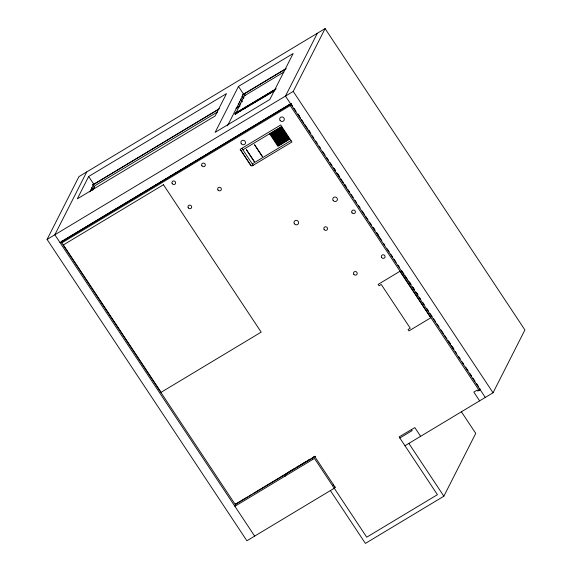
<?xml version="1.0" encoding="UTF-8"?>
<svg xmlns="http://www.w3.org/2000/svg" width="572" height="572" viewBox="0 0 572 572"><rect width="100%" height="100%" fill="white"/><g stroke="black" fill="none" stroke-linecap="round" stroke-linejoin="round"><path stroke-width="0.86" d="M314.857 456.699L335.342 487.594L246.904 540.776L47.083 239.439L78.95 176.619L325.096 28.6L524.917 329.937L493.05 392.764L404.969 445.724M86.715 171.95L54.84 234.777L254.662 536.114M88.667 176.498L77.327 198.849L215.158 115.966L226.491 93.615L88.667 176.498L93.794 184.227L89.883 191.935M315.58 456.284L235.264 504.561L61.769 242.928L62.634 241.227L291.084 103.847L292.564 106.077M92.542 190.34L94.888 185.721L217.689 111.869M238.445 86.429L215.136 132.361L269.834 99.471L293.143 53.539L238.445 86.429L243.572 94.158L227.499 125.833M274.76 90.662L235.035 114.171L235.221 113.37L276.233 88.703M243.279 98.441L241.877 96.275M235.264 114.414L237.823 112.491M317.338 33.269L285.464 96.089L485.285 397.426M250.936 165.58L240.176 149.349L280.695 124.982L291.97 141.985L252.395 165.78A1.173 1.115 26.9 0 1 250.936 165.58L240.304 149.456M270.913 133.798L278.614 145.374M271.307 133.569L279 145.145M271.693 133.333L279.386 144.909M272.079 133.097L279.772 144.68M47.083 239.439L293.221 91.42L325.096 28.6M272.858 132.632L280.552 144.208M273.244 132.404L280.938 143.98M273.63 132.168L281.324 143.744M274.017 131.932L281.717 143.508M274.796 131.467L282.489 143.043M275.182 131.231L282.875 142.807M275.518 131.031L283.219 142.607M275.854 130.831L283.555 142.407M276.247 130.595L283.941 142.171M276.633 130.359L284.327 141.942M277.02 130.13L284.713 141.706M277.406 129.894L285.106 141.47M277.799 129.665L285.492 141.241M278.185 129.429L285.878 141.005M61.769 242.928L290.218 105.555L291.084 103.847M278.571 129.193L286.272 140.769M278.957 128.965L286.658 140.54M279.35 128.729L287.044 140.304M279.737 128.493L287.43 140.076M280.123 128.264L287.823 139.84M280.516 128.028L288.209 139.604M280.902 127.799L288.595 139.375M235.264 504.561L235.843 503.424M235.986 504.154L234.892 506.299L314.486 458.437L366.723 537.201L437.43 494.68L399.127 436.915L414.822 427.584L420.613 436.322M284.92 476.469L286.536 473.287M332.797 485.807L333.605 484.219M334.255 488.245L334.985 486.815M479.944 388.645L479.079 390.354L290.218 105.555M330.38 490.583L365.408 543.4L443.872 496.21L475.747 433.39L461.44 411.819M92.921 184.749L219.369 108.709M242.835 94.587L285.957 68.661M92.986 184.842L218.618 109.295M242.9 94.687L286.014 68.754M283.926 72.036L244.43 95.789L235.542 113.864M236.701 107.529L239.747 105.698M236.236 108.187L238.524 106.814M236.165 108.33L239.21 106.499M236.179 108.473L239.225 106.642M275.69 89.296L235.221 113.37M234.942 113.921L275.196 89.711M239.339 111.576L241.62 110.21M243.143 109.295L249.213 105.641M250.736 104.726L253.017 103.353M254.533 102.445L273.523 91.027M59.967 242.499L290.59 103.818M62.377 241.162L291.141 103.596M242.893 149.814L281.689 126.483M252.238 163.914L291.041 140.583M288.831 471.907L294.952 468.232M296.482 467.31L298.77 465.93M300.3 465.007L306.42 461.332M307.95 460.41L310.246 459.03M312.541 457.65L314.836 456.27M236.829 503.317L247.54 496.875M249.077 495.953L251.373 494.573M252.903 493.65L310.303 459.137M311.833 458.215L314.893 456.377M399.842 437.995L412.155 430.594L411.432 429.515M480.165 389.696L477.834 391.098L477.162 390.097L473.831 392.099L479.622 400.836M293.221 91.42L493.05 392.764M298.048 114.014L299.528 116.245M308.901 130.38L309.888 131.867M334.062 168.325L335.542 170.556M337.516 173.53L338.996 175.768M344.916 184.692L345.903 186.179M373.53 227.842L375.01 230.08M376.984 233.054L378.464 235.285M409.545 282.16L411.025 284.391M412.998 287.366L414.478 289.596M416.452 292.571L417.932 294.809M449.013 341.677L450.493 343.908M452.466 346.882L453.946 349.12M294.044 108.308L296.017 111.283M297.991 114.257L300.457 117.975M301.444 119.462L303.904 123.18M304.89 124.667L307.357 128.385M308.344 129.873L310.81 133.591M312.291 135.821L313.771 138.052M315.744 141.027L317.224 143.257M319.19 146.232L320.67 148.463M322.644 151.437L325.111 155.155M326.591 157.386L328.564 160.36M330.044 162.591L332.01 165.565M333.49 167.796L335.464 170.771M336.944 173.001L339.904 177.463M340.891 178.95L343.357 182.668M344.344 184.155L346.804 187.873M347.79 189.361L349.764 192.335M351.244 194.566L353.217 197.54M355.191 200.515L356.671 202.745M358.644 205.72L360.117 207.951M362.09 210.925L364.557 214.643M365.544 216.13L368.011 219.848M369.491 222.079L371.464 225.053M372.944 227.284L374.91 230.259M376.39 232.489L381.817 240.669M383.791 243.643L384.777 245.131M387.237 248.849L389.21 251.823M390.69 254.054L392.664 257.028M394.144 259.259L396.117 262.233M398.091 265.208L399.571 267.439M401.537 270.413L404.004 274.131M404.99 275.618L407.457 279.336M408.444 280.823L410.911 284.541M412.391 286.772L414.364 289.747M415.837 291.977L417.81 294.952M419.29 297.183L420.77 299.413M422.744 302.388L424.224 304.619M426.691 308.337L428.664 311.311M430.137 313.542L432.11 316.516M433.59 318.747L435.564 321.721M437.044 323.952L439.017 326.927M440.991 329.901L443.45 333.619M444.437 335.106L446.904 338.824M447.89 340.311L450.357 344.029M451.344 345.517L453.81 349.235M455.291 351.465L456.763 353.696M458.737 356.671L460.217 358.901M462.19 361.876L463.67 364.107M465.644 367.081L468.111 370.799M469.591 373.03L471.557 376.004M473.037 378.235L475.01 381.209M476.49 383.44L478.464 386.415M244.051 93.658L245.402 95.696M242.471 95.917L243.887 98.055M240.533 99.049L242.406 101.873M239.239 101.795L240.597 103.897M238.281 103.489L239.975 106.035M241.899 148.312L253.174 165.315M408.851 443.393L443.872 496.21M311.904 458.479L312.619 459.559M92.728 184.656L94.537 187.38M91.62 187.63L92.571 189.06M61.547 241.098L62.534 242.585M91.084 189.954L94.108 188.152L91.084 189.954M269.727 133.941L277.921 146.318L289.568 139.303L281.367 126.941L269.719 133.955M272.472 132.854L280.151 144.459L272.472 132.854M274.417 131.682L282.096 143.293L274.417 131.682M281.295 127.549L270.527 134.034L278.214 145.624L288.982 139.139L281.295 127.549M163.449 184.742L63.349 244.945L161.082 392.328L261.182 332.132L163.449 184.742M246.439 149.757L254.247 161.54L246.439 149.757M254.626 144.83L262.441 156.614L254.626 144.83M399.957 271.271L378.149 284.384L379.072 285.771L381.245 284.463L410.238 328.185L408.065 329.493L408.987 330.881L430.787 317.767L399.957 271.271M381.667 257.507A1.88 1.787 26.9 0 0 384.884 257.45A1.88 1.787 26.9 0 0 383.104 254.769A1.88 1.787 26.9 0 0 381.667 257.507M324.138 229.515A1.88 1.787 26.9 0 0 327.348 229.451A1.88 1.787 26.9 0 0 325.575 226.777A1.88 1.787 26.9 0 0 324.138 229.515M351.995 212.763A1.88 1.787 26.9 0 0 355.212 212.698A1.88 1.787 26.9 0 0 353.432 210.024A1.88 1.787 26.9 0 0 351.995 212.763M353.811 274.26A1.88 1.787 26.9 0 0 357.028 274.202A1.88 1.787 26.9 0 0 355.248 271.521A1.88 1.787 26.9 0 0 353.811 274.26M201.93 165.809A1.88 1.787 26.9 0 0 205.148 165.751A1.88 1.787 26.9 0 0 203.367 163.07A1.88 1.787 26.9 0 0 201.93 165.809M172.222 183.669A1.88 1.787 26.9 0 0 175.44 183.612A1.88 1.787 26.9 0 0 173.666 180.931A1.88 1.787 26.9 0 0 172.222 183.669M188.267 207.865A1.88 1.787 26.9 0 0 191.484 207.8A1.88 1.787 26.9 0 0 189.711 205.126A1.88 1.787 26.9 0 0 188.267 207.865M217.968 190.004A1.88 1.787 26.9 0 0 221.185 189.94A1.88 1.787 26.9 0 0 219.412 187.266A1.88 1.787 26.9 0 0 217.968 190.004M280.058 120.37A2.345 2.231 26.9 0 0 284.077 120.292A2.345 2.231 26.9 0 0 281.86 116.945A2.345 2.231 26.9 0 0 280.058 120.37M333.154 200.436A2.345 2.231 26.9 0 0 337.173 200.357A2.345 2.231 26.9 0 0 334.956 197.011A2.345 2.231 26.9 0 0 333.154 200.436M294.358 223.766A2.345 2.231 26.9 0 0 298.377 223.695A2.345 2.231 26.9 0 0 296.153 220.349A2.345 2.231 26.9 0 0 294.358 223.766M241.262 143.701A2.345 2.231 26.9 0 0 245.281 143.622A2.345 2.231 26.9 0 0 243.064 140.276A2.345 2.231 26.9 0 0 241.262 143.701"/></g></svg>
